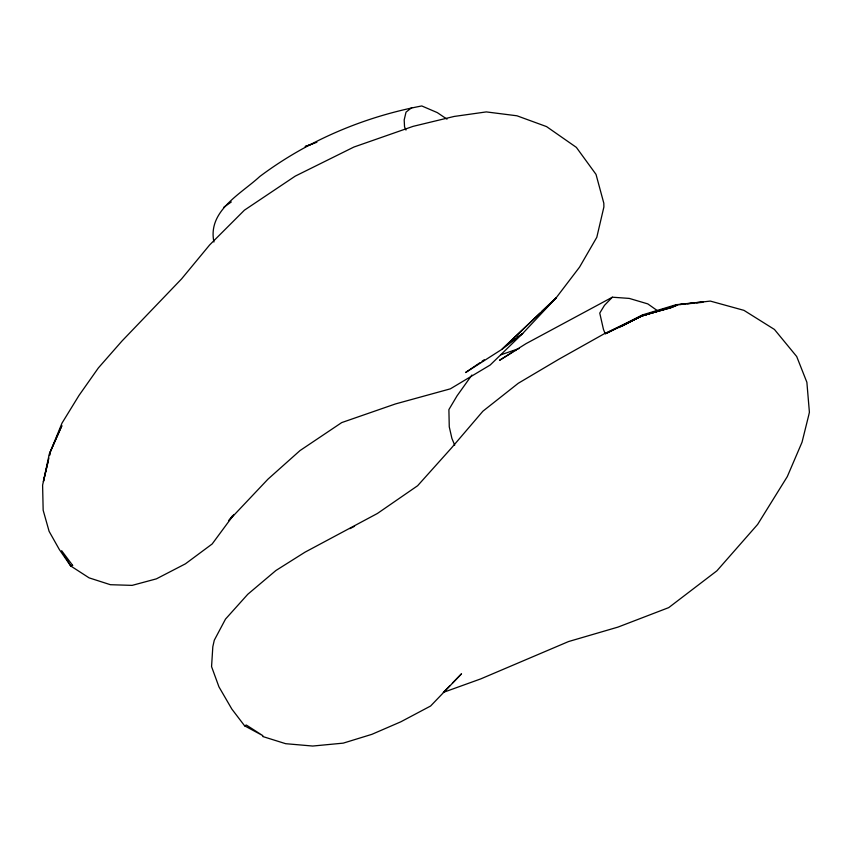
<?xml version="1.0" encoding="UTF-8"?>
<svg xmlns="http://www.w3.org/2000/svg" width="852" height="852" viewBox="0 0 852 852"><rect width="100%" height="100%" fill="white"/><g stroke="black" fill="none" stroke-linecap="round" stroke-linejoin="round"><path stroke-width="1.28" d="M48.074 461.582L43.42 481.518L48.883 458.057M446.98 119.152L437.3 112.613L421.783 105.957C363.367 117.012 307.423 140.814 259.775 176.502C240.765 194.096 207.355 210.923 213.937 242.021M233.917 514.512L212.169 543.97L185.416 563.832L156.385 578.859L132.124 585.377L110.398 584.706L89.098 577.858L70.684 565.952L59.363 549.561L49.107 531.339L43.164 510.231L42.6 485.193L49.299 453.999L61.877 425.67L50.396 451.613L49.491 455.479L50.396 451.613L61.983 423.156L79.023 395.403L98.374 367.926L121.964 341.045L181.551 278.934L209.698 244.886L244.428 210.167L295.239 176.13L353.878 147.055L413.071 126.362L454.095 116.458L486.3 111.91L516.951 115.787L546.547 126.597L576.367 147.385L596.017 174.383L603.812 203.191L603.887 206.993L596.805 237.293L579.552 267.123L556.143 297.838L522.713 333.462L490.177 365.029L450.357 388.842L395.445 403.944L341.727 422.581L300.021 450.57L267.975 479.154L228.687 520.721L232.734 515.492M471.891 375.05L457.013 395.903L448.897 409.588L449.26 426.831L451.901 438.407L454.702 445.181M657.222 310.533L647.808 303.898L629.277 298.413L612.364 297.199L604.462 305.357L599.755 313.089L603.44 329.351L605.186 333.696M449.696 685.892L443.328 692.388L480.677 678.927L568.593 641.535L617.966 627.104L668.724 607.614L716.915 570.808L757.63 524.427L787.301 476.598L802.03 442.22L808.665 415.488L809.4 412.24L806.876 382.282L796.705 356.53L774.447 329.458L743.945 310.352L710.312 301.086L678.213 304.75L641.726 316.103L604.43 333.664L558.933 359.193L518.261 383.283L482.903 411.197L451.283 448.195L417.608 485.747L377.404 513.479L304.984 552.192L275.91 570.51L247.783 594.27L225.503 619.095L214.289 640.225L212.819 646.743L211.562 666.626L218.953 686.861L231.84 709.066L244.609 725.819L262.895 735.691L246.345 725.041L244.609 725.819M452.423 683.102L461.518 673.815L430.611 706.01L400.813 721.814L371.877 734.339L343.25 743.136L312.727 746.043L285.665 743.689L262.778 736.533M539.966 313.195L501.903 349.352L465.575 372.537L479.868 362.771M541.861 311.395L556.143 297.838L501.903 349.352L522.713 333.462L517.217 337.222M411.825 107.586L406.021 112.134L404.189 119.93L404.551 126.905L405.978 130.058M223.884 207.142L231.318 201.956M482.062 361.269L484.255 359.768M509.528 342.483L515.023 338.723M513.128 351.865L499.528 360.3L526.003 343.675L612.364 297.199M622.492 325.869L641.939 315.751L677.415 305.154L641.726 316.103L605.495 333.728L641.875 315.719L673.708 306.88M618.935 327.594L641.939 315.751L670.971 307.764M349.916 528.655L354.57 526.259M606.975 333.004L642.355 314.952L676.009 304.728L703.496 301.821M500.965 354.783L519.315 348.457M316.891 142.263L305.144 146.544L312.577 143.881M679.832 304.547L685.029 304.036M687.628 303.791L694.135 303.152M696.734 302.897L701.931 302.396M513.383 350.683L515.961 350.534M676.009 304.728L677.233 304.803M72.633 565.377L70.684 565.952L61.632 550.69L72.633 565.377"/></g></svg>
